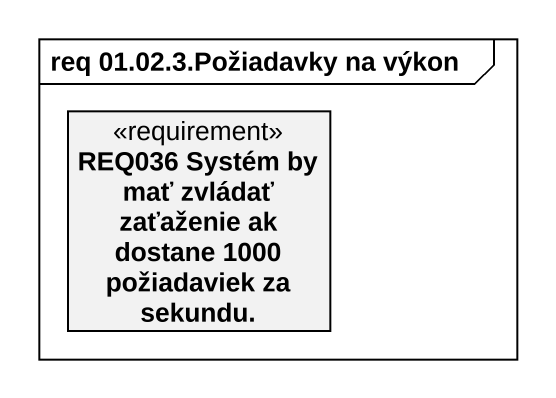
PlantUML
@startuml
mainframe req 01.02.3.Požiadavky na výkon
hide circle
hide empty members
class "REQ036 Systém by mať zvládať zaťaženie ak dostane 1000 požiadaviek za sekundu." as REQ036_Systém_by_mať <<requirement>>
@enduml
